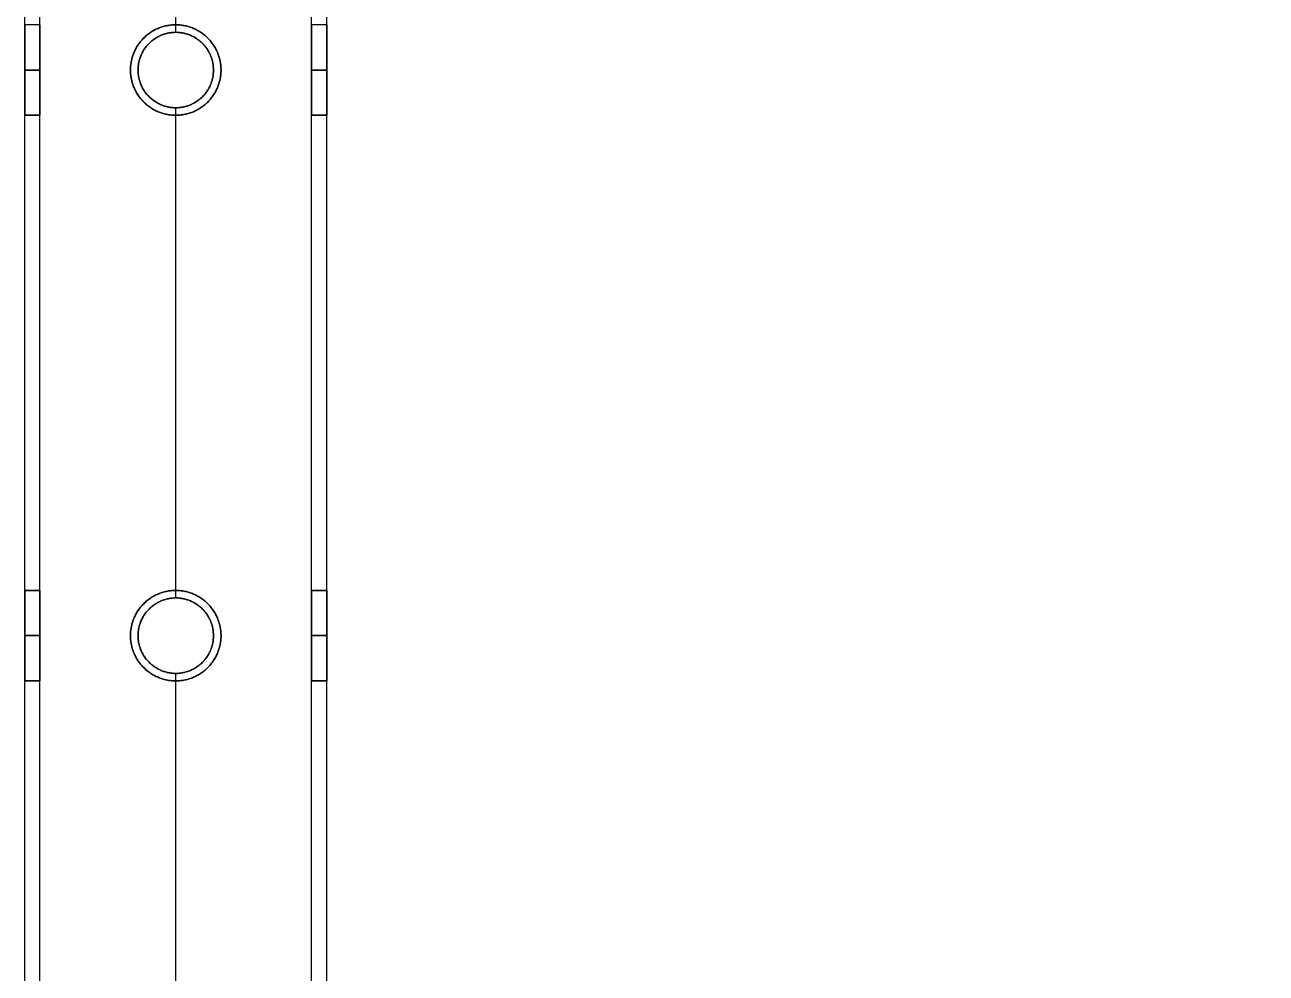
# Model space of a CAD drawing. Header units: millimetres. Extents: x -5956 to -4640, y -5088 to -3772.
# Drawn here: x -5956.1 to -5791.6, y -4962.1 to -4836.4 of the extents above; entities that cross this region are included whole.
import ezdxf

# ---------------------------------------------------------------- set-up
doc = ezdxf.new("R2010")
doc.units = ezdxf.units.MM
doc.header["$MEASUREMENT"] = 0
doc.layers.add('staal', color=5, linetype='Continuous', true_color=0x0000ff)

msp = doc.modelspace()

# ---------------------------------------------------------------- linework, layer by layer
at = {"layer": 'staal'}
for p, q in [((-5954.11, -4836.39, -404.81), (-5956.11, -4836.39, -404.81)), ((-5936.11, -4837.39, -386.81), (-5936.11, -4837.39, -384.81)), ((-5936.11, -4837.39, -424.81), (-5936.11, -4837.39, -422.81)), ((-5916.11, -4836.39, -404.81), (-5918.11, -4836.39, -404.81)), ((-5956.11, -4842.39, 1635.01), (-5954.11, -4842.39, 1635.01)), ((-5956.11, -4842.39, 1647.01), (-5954.11, -4842.39, 1647.01)), ((-5954.11, -4842.39, -410.81), (-5956.11, -4842.39, -410.81)), ((-5954.11, -4842.39, -398.81), (-5956.11, -4842.39, -398.81)), ((-5942.11, -4842.39, 1659.01), (-5942.11, -4842.39, 1661.01)), ((-5942.11, -4842.39, 1621.01), (-5942.11, -4842.39, 1623.01)), ((-5941.11, -4842.39, -386.81), (-5941.11, -4842.39, -384.81)), ((-5941.11, -4842.39, -424.81), (-5941.11, -4842.39, -422.81)), ((-5931.11, -4842.39, -424.81), (-5931.11, -4842.39, -422.81)), ((-5931.11, -4842.39, -386.81), (-5931.11, -4842.39, -384.81)), ((-5930.11, -4842.39, 1659.01), (-5930.11, -4842.39, 1661.01)), ((-5930.11, -4842.39, 1621.01), (-5930.11, -4842.39, 1623.01)), ((-5918.11, -4842.39, 1635.01), (-5916.11, -4842.39, 1635.01)), ((-5918.11, -4842.39, 1647.01), (-5916.11, -4842.39, 1647.01)), ((-5916.11, -4842.39, -410.81), (-5918.11, -4842.39, -410.81)), ((-5916.11, -4842.39, -398.81), (-5918.11, -4842.39, -398.81)), ((-5936.11, -4847.39, -386.81), (-5936.11, -4847.39, -384.81)), ((-5936.11, -4847.39, -424.81), (-5936.11, -4847.39, -422.81)), ((-5956.11, -4848.39, 1641.01), (-5954.11, -4848.39, 1641.01)), ((-5954.11, -4848.39, -404.81), (-5956.11, -4848.39, -404.81)), ((-5936.11, -4848.39, 1659.01), (-5936.11, -4848.39, 1661.01)), ((-5936.11, -4848.39, 1621.01), (-5936.11, -4848.39, 1623.01)), ((-5918.11, -4848.39, 1641.01), (-5916.11, -4848.39, 1641.01)), ((-5916.11, -4848.39, -404.81), (-5918.11, -4848.39, -404.81)), ((-5956.11, -4911.39, 1641.01), (-5954.11, -4911.39, 1641.01)), ((-5954.11, -4911.39, -404.81), (-5956.11, -4911.39, -404.81)), ((-5936.11, -4911.39, 1659.01), (-5936.11, -4911.39, 1661.01)), ((-5936.11, -4911.39, 1621.01), (-5936.11, -4911.39, 1623.01)), ((-5918.11, -4911.39, 1641.01), (-5916.11, -4911.39, 1641.01)), ((-5916.11, -4911.39, -404.81), (-5918.11, -4911.39, -404.81)), ((-5936.11, -4912.39, -386.81), (-5936.11, -4912.39, -384.81)), ((-5936.11, -4912.39, -424.81), (-5936.11, -4912.39, -422.81)), ((-5956.11, -4917.39, 1635.01), (-5954.11, -4917.39, 1635.01)), ((-5956.11, -4917.39, 1647.01), (-5954.11, -4917.39, 1647.01)), ((-5954.11, -4917.39, -410.81), (-5956.11, -4917.39, -410.81)), ((-5954.11, -4917.39, -398.81), (-5956.11, -4917.39, -398.81)), ((-5942.11, -4917.39, 1659.01), (-5942.11, -4917.39, 1661.01)), ((-5942.11, -4917.39, 1621.01), (-5942.11, -4917.39, 1623.01)), ((-5941.11, -4917.39, -386.81), (-5941.11, -4917.39, -384.81)), ((-5941.11, -4917.39, -424.81), (-5941.11, -4917.39, -422.81)), ((-5931.11, -4917.39, -424.81), (-5931.11, -4917.39, -422.81)), ((-5931.11, -4917.39, -386.81), (-5931.11, -4917.39, -384.81)), ((-5930.11, -4917.39, 1659.01), (-5930.11, -4917.39, 1661.01)), ((-5930.11, -4917.39, 1621.01), (-5930.11, -4917.39, 1623.01)), ((-5918.11, -4917.39, 1635.01), (-5916.11, -4917.39, 1635.01)), ((-5918.11, -4917.39, 1647.01), (-5916.11, -4917.39, 1647.01)), ((-5916.11, -4917.39, -410.81), (-5918.11, -4917.39, -410.81)), ((-5916.11, -4917.39, -398.81), (-5918.11, -4917.39, -398.81)), ((-5956.11, -4923.39, 1641.01), (-5954.11, -4923.39, 1641.01)), ((-5954.11, -4923.39, -404.81), (-5956.11, -4923.39, -404.81)), ((-5936.11, -4922.39, -386.81), (-5936.11, -4922.39, -384.81)), ((-5936.11, -4922.39, -424.81), (-5936.11, -4922.39, -422.81)), ((-5936.11, -4923.39, 1659.01), (-5936.11, -4923.39, 1661.01)), ((-5936.11, -4923.39, 1621.01), (-5936.11, -4923.39, 1623.01)), ((-5918.11, -4923.39, 1641.01), (-5916.11, -4923.39, 1641.01)), ((-5916.11, -4923.39, -404.81), (-5918.11, -4923.39, -404.81))]:
    msp.add_line(p, q, dxfattribs=at)
for points in [[(-4640.11, -5087.89), (-5956.11, -5087.89), (-5956.11, -3771.89), (-4640.11, -3771.89)], [(-4680.11, -5047.89), (-5916.11, -5047.89), (-5916.11, -3811.89), (-4680.11, -3811.89)]]:
    msp.add_lwpolyline(points, close=True, dxfattribs=at)
for centre in [(-5936.11, -4842.39, -424.81), (-5936.11, -4842.39, -385.81), (-5936.11, -4842.39, -423.81), (-5936.11, -4917.39, -424.81), (-5936.11, -4917.39, -385.81), (-5936.11, -4917.39, -423.81)]:
    msp.add_circle(centre, 5, dxfattribs=at)
for points in [[(-5956.11, -5087.89, 1621.01), (-5956.11, -4429.89, 1621.01), (-5956.11, -3771.89, 1621.01)], [(-5956.11, -5087.89, 1661.01), (-5956.11, -4429.89, 1661.01), (-5956.11, -3771.89, 1661.01)], [(-5956.11, -5087.89, -424.81), (-5956.11, -4429.89, -424.81), (-5956.11, -3771.89, -424.81)], [(-5956.11, -5087.89, -384.81), (-5956.11, -4429.89, -384.81), (-5956.11, -3771.89, -384.81)], [(-5954.11, -5085.89, 1659.01), (-5954.11, -4429.89, 1659.01), (-5954.11, -3773.89, 1659.01)], [(-5954.11, -5085.89, 1623.01), (-5954.11, -4429.89, 1623.01), (-5954.11, -3773.89, 1623.01)], [(-5954.11, -5085.89, -386.81), (-5954.11, -4429.89, -386.81), (-5954.11, -3773.89, -386.81)], [(-5954.11, -5085.89, -422.81), (-5954.11, -4429.89, -422.81), (-5954.11, -3773.89, -422.81)], [(-5918.11, -5049.89, 1659.01), (-5918.11, -4429.89, 1659.01), (-5918.11, -3809.89, 1659.01)], [(-5918.11, -5049.89, 1623.01), (-5918.11, -4429.89, 1623.01), (-5918.11, -3809.89, 1623.01)], [(-5918.11, -5049.89, -386.81), (-5918.11, -4429.89, -386.81), (-5918.11, -3809.89, -386.81)], [(-5918.11, -5049.89, -422.81), (-5918.11, -4429.89, -422.81), (-5918.11, -3809.89, -422.81)], [(-5916.11, -5047.89, 1621.01), (-5916.11, -4429.89, 1621.01), (-5916.11, -3811.89, 1621.01)], [(-5916.11, -5047.89, 1661.01), (-5916.11, -4429.89, 1661.01), (-5916.11, -3811.89, 1661.01)], [(-5916.11, -5047.89, -424.81), (-5916.11, -4429.89, -424.81), (-5916.11, -3811.89, -424.81)], [(-5916.11, -5047.89, -384.81), (-5916.11, -4429.89, -384.81), (-5916.11, -3811.89, -384.81)], [(-5956.11, -4836.39, -404.81), (-5956.11, -4804.89, -404.81), (-5956.11, -4773.39, -404.81)], [(-5954.11, -4836.39, -404.81), (-5954.11, -4804.89, -404.81), (-5954.11, -4773.39, -404.81)], [(-5936.11, -4837.39, -384.81), (-5936.11, -4804.89, -384.81), (-5936.11, -4772.39, -384.81)], [(-5936.11, -4837.39, -386.81), (-5936.11, -4804.89, -386.81), (-5936.11, -4772.39, -386.81)], [(-5936.11, -4837.39, -422.81), (-5936.11, -4804.89, -422.81), (-5936.11, -4772.39, -422.81)], [(-5936.11, -4837.39, -424.81), (-5936.11, -4804.89, -424.81), (-5936.11, -4772.39, -424.81)], [(-5918.11, -4836.39, -404.81), (-5918.11, -4804.89, -404.81), (-5918.11, -4773.39, -404.81)], [(-5916.11, -4836.39, -404.81), (-5916.11, -4804.89, -404.81), (-5916.11, -4773.39, -404.81)], [(-5936.11, -4912.39, -384.81), (-5936.11, -4879.89, -384.81), (-5936.11, -4847.39, -384.81)], [(-5936.11, -4912.39, -386.81), (-5936.11, -4879.89, -386.81), (-5936.11, -4847.39, -386.81)], [(-5936.11, -4912.39, -422.81), (-5936.11, -4879.89, -422.81), (-5936.11, -4847.39, -422.81)], [(-5936.11, -4912.39, -424.81), (-5936.11, -4879.89, -424.81), (-5936.11, -4847.39, -424.81)], [(-5956.11, -4911.39, 1641.01), (-5956.11, -4879.89, 1641.01), (-5956.11, -4848.39, 1641.01)], [(-5956.11, -4911.39, -404.81), (-5956.11, -4879.89, -404.81), (-5956.11, -4848.39, -404.81)], [(-5954.11, -4911.39, 1641.01), (-5954.11, -4879.89, 1641.01), (-5954.11, -4848.39, 1641.01)], [(-5954.11, -4911.39, -404.81), (-5954.11, -4879.89, -404.81), (-5954.11, -4848.39, -404.81)], [(-5936.11, -4911.39, 1661.01), (-5936.11, -4879.89, 1661.01), (-5936.11, -4848.39, 1661.01)], [(-5936.11, -4911.39, 1659.01), (-5936.11, -4879.89, 1659.01), (-5936.11, -4848.39, 1659.01)], [(-5936.11, -4911.39, 1623.01), (-5936.11, -4879.89, 1623.01), (-5936.11, -4848.39, 1623.01)], [(-5936.11, -4911.39, 1621.01), (-5936.11, -4879.89, 1621.01), (-5936.11, -4848.39, 1621.01)], [(-5918.11, -4911.39, 1641.01), (-5918.11, -4879.89, 1641.01), (-5918.11, -4848.39, 1641.01)], [(-5918.11, -4911.39, -404.81), (-5918.11, -4879.89, -404.81), (-5918.11, -4848.39, -404.81)], [(-5916.11, -4911.39, 1641.01), (-5916.11, -4879.89, 1641.01), (-5916.11, -4848.39, 1641.01)], [(-5916.11, -4911.39, -404.81), (-5916.11, -4879.89, -404.81), (-5916.11, -4848.39, -404.81)], [(-5956.11, -4986.39, 1641.01), (-5956.11, -4954.89, 1641.01), (-5956.11, -4923.39, 1641.01)], [(-5956.11, -4986.39, -404.81), (-5956.11, -4954.89, -404.81), (-5956.11, -4923.39, -404.81)], [(-5954.11, -4986.39, 1641.01), (-5954.11, -4954.89, 1641.01), (-5954.11, -4923.39, 1641.01)], [(-5954.11, -4986.39, -404.81), (-5954.11, -4954.89, -404.81), (-5954.11, -4923.39, -404.81)], [(-5936.11, -4987.39, -384.81), (-5936.11, -4954.89, -384.81), (-5936.11, -4922.39, -384.81)], [(-5936.11, -4987.39, -386.81), (-5936.11, -4954.89, -386.81), (-5936.11, -4922.39, -386.81)], [(-5936.11, -4987.39, -422.81), (-5936.11, -4954.89, -422.81), (-5936.11, -4922.39, -422.81)], [(-5936.11, -4987.39, -424.81), (-5936.11, -4954.89, -424.81), (-5936.11, -4922.39, -424.81)], [(-5936.11, -4986.39, 1661.01), (-5936.11, -4954.89, 1661.01), (-5936.11, -4923.39, 1661.01)], [(-5936.11, -4986.39, 1659.01), (-5936.11, -4954.89, 1659.01), (-5936.11, -4923.39, 1659.01)], [(-5936.11, -4986.39, 1623.01), (-5936.11, -4954.89, 1623.01), (-5936.11, -4923.39, 1623.01)], [(-5936.11, -4986.39, 1621.01), (-5936.11, -4954.89, 1621.01), (-5936.11, -4923.39, 1621.01)], [(-5918.11, -4986.39, 1641.01), (-5918.11, -4954.89, 1641.01), (-5918.11, -4923.39, 1641.01)], [(-5918.11, -4986.39, -404.81), (-5918.11, -4954.89, -404.81), (-5918.11, -4923.39, -404.81)], [(-5916.11, -4986.39, 1641.01), (-5916.11, -4954.89, 1641.01), (-5916.11, -4923.39, 1641.01)], [(-5916.11, -4986.39, -404.81), (-5916.11, -4954.89, -404.81), (-5916.11, -4923.39, -404.81)]]:
    msp.add_open_spline(points, degree=2, dxfattribs=at)
for points, knots in [([(-5956.11, -4842.39, 1635.01), (-5956.11, -4848.39, 1635.01), (-5956.11, -4848.39, 1641.01), (-5956.11, -4848.39, 1647.01), (-5956.11, -4842.39, 1647.01), (-5956.11, -4836.39, 1647.01), (-5956.11, -4836.39, 1641.01), (-5956.11, -4836.39, 1635.01), (-5956.11, -4842.39, 1635.01)], [0, 0, 0, 7.853982, 7.853982, 15.707963, 15.707963, 23.561945, 23.561945, 31.415927, 31.415927, 31.415927]), ([(-5956.11, -4842.39, -410.81), (-5956.11, -4848.39, -410.81), (-5956.11, -4848.39, -404.81), (-5956.11, -4848.39, -398.81), (-5956.11, -4842.39, -398.81), (-5956.11, -4836.39, -398.81), (-5956.11, -4836.39, -404.81), (-5956.11, -4836.39, -410.81), (-5956.11, -4842.39, -410.81)], [0, 0, 0, 7.853982, 7.853982, 15.707963, 15.707963, 23.561945, 23.561945, 31.415927, 31.415927, 31.415927]), ([(-5954.11, -4842.39, 1635.01), (-5954.11, -4836.39, 1635.01), (-5954.11, -4836.39, 1641.01), (-5954.11, -4836.39, 1647.01), (-5954.11, -4842.39, 1647.01), (-5954.11, -4848.39, 1647.01), (-5954.11, -4848.39, 1641.01), (-5954.11, -4848.39, 1635.01), (-5954.11, -4842.39, 1635.01)], [-31.415927, -31.415927, -31.415927, -23.561945, -23.561945, -15.707963, -15.707963, -7.853982, -7.853982, 0, 0, 0]), ([(-5954.11, -4842.39, -410.81), (-5954.11, -4836.39, -410.81), (-5954.11, -4836.39, -404.81), (-5954.11, -4836.39, -398.81), (-5954.11, -4842.39, -398.81), (-5954.11, -4848.39, -398.81), (-5954.11, -4848.39, -404.81), (-5954.11, -4848.39, -410.81), (-5954.11, -4842.39, -410.81)], [-31.415927, -31.415927, -31.415927, -23.561945, -23.561945, -15.707963, -15.707963, -7.853982, -7.853982, 0, 0, 0]), ([(-5930.11, -4842.39, 1661.01), (-5930.11, -4836.39, 1661.01), (-5936.11, -4836.39, 1661.01), (-5942.11, -4836.39, 1661.01), (-5942.11, -4842.39, 1661.01), (-5942.11, -4848.39, 1661.01), (-5936.11, -4848.39, 1661.01), (-5930.11, -4848.39, 1661.01), (-5930.11, -4842.39, 1661.01)], [-31.415927, -31.415927, -31.415927, -23.561945, -23.561945, -15.707963, -15.707963, -7.853982, -7.853982, 0, 0, 0]), ([(-5930.11, -4842.39, 1659.01), (-5930.11, -4848.39, 1659.01), (-5936.11, -4848.39, 1659.01), (-5942.11, -4848.39, 1659.01), (-5942.11, -4842.39, 1659.01), (-5942.11, -4836.39, 1659.01), (-5936.11, -4836.39, 1659.01), (-5930.11, -4836.39, 1659.01), (-5930.11, -4842.39, 1659.01)], [0, 0, 0, 7.853982, 7.853982, 15.707963, 15.707963, 23.561945, 23.561945, 31.415927, 31.415927, 31.415927]), ([(-5930.11, -4842.39, 1623.01), (-5930.11, -4836.39, 1623.01), (-5936.11, -4836.39, 1623.01), (-5942.11, -4836.39, 1623.01), (-5942.11, -4842.39, 1623.01), (-5942.11, -4848.39, 1623.01), (-5936.11, -4848.39, 1623.01), (-5930.11, -4848.39, 1623.01), (-5930.11, -4842.39, 1623.01)], [-31.415927, -31.415927, -31.415927, -23.561945, -23.561945, -15.707963, -15.707963, -7.853982, -7.853982, 0, 0, 0]), ([(-5930.11, -4842.39, 1621.01), (-5930.11, -4848.39, 1621.01), (-5936.11, -4848.39, 1621.01), (-5942.11, -4848.39, 1621.01), (-5942.11, -4842.39, 1621.01), (-5942.11, -4836.39, 1621.01), (-5936.11, -4836.39, 1621.01), (-5930.11, -4836.39, 1621.01), (-5930.11, -4842.39, 1621.01)], [0, 0, 0, 7.853982, 7.853982, 15.707963, 15.707963, 23.561945, 23.561945, 31.415927, 31.415927, 31.415927]), ([(-5931.11, -4842.39, -384.81), (-5931.11, -4837.39, -384.81), (-5936.11, -4837.39, -384.81), (-5941.11, -4837.39, -384.81), (-5941.11, -4842.39, -384.81), (-5941.11, -4847.39, -384.81), (-5936.11, -4847.39, -384.81), (-5931.11, -4847.39, -384.81), (-5931.11, -4842.39, -384.81)], [-31.415927, -31.415927, -31.415927, -23.561945, -23.561945, -15.707963, -15.707963, -7.853982, -7.853982, 0, 0, 0]), ([(-5931.11, -4842.39, -386.81), (-5931.11, -4847.39, -386.81), (-5936.11, -4847.39, -386.81), (-5941.11, -4847.39, -386.81), (-5941.11, -4842.39, -386.81), (-5941.11, -4837.39, -386.81), (-5936.11, -4837.39, -386.81), (-5931.11, -4837.39, -386.81), (-5931.11, -4842.39, -386.81)], [0, 0, 0, 7.853982, 7.853982, 15.707963, 15.707963, 23.561945, 23.561945, 31.415927, 31.415927, 31.415927]), ([(-5931.11, -4842.39, -422.81), (-5931.11, -4837.39, -422.81), (-5936.11, -4837.39, -422.81), (-5941.11, -4837.39, -422.81), (-5941.11, -4842.39, -422.81), (-5941.11, -4847.39, -422.81), (-5936.11, -4847.39, -422.81), (-5931.11, -4847.39, -422.81), (-5931.11, -4842.39, -422.81)], [-31.415927, -31.415927, -31.415927, -23.561945, -23.561945, -15.707963, -15.707963, -7.853982, -7.853982, 0, 0, 0]), ([(-5918.11, -4842.39, 1635.01), (-5918.11, -4848.39, 1635.01), (-5918.11, -4848.39, 1641.01), (-5918.11, -4848.39, 1647.01), (-5918.11, -4842.39, 1647.01), (-5918.11, -4836.39, 1647.01), (-5918.11, -4836.39, 1641.01), (-5918.11, -4836.39, 1635.01), (-5918.11, -4842.39, 1635.01)], [0, 0, 0, 7.853982, 7.853982, 15.707963, 15.707963, 23.561945, 23.561945, 31.415927, 31.415927, 31.415927]), ([(-5918.11, -4842.39, -410.81), (-5918.11, -4848.39, -410.81), (-5918.11, -4848.39, -404.81), (-5918.11, -4848.39, -398.81), (-5918.11, -4842.39, -398.81), (-5918.11, -4836.39, -398.81), (-5918.11, -4836.39, -404.81), (-5918.11, -4836.39, -410.81), (-5918.11, -4842.39, -410.81)], [0, 0, 0, 7.853982, 7.853982, 15.707963, 15.707963, 23.561945, 23.561945, 31.415927, 31.415927, 31.415927]), ([(-5916.11, -4842.39, 1635.01), (-5916.11, -4836.39, 1635.01), (-5916.11, -4836.39, 1641.01), (-5916.11, -4836.39, 1647.01), (-5916.11, -4842.39, 1647.01), (-5916.11, -4848.39, 1647.01), (-5916.11, -4848.39, 1641.01), (-5916.11, -4848.39, 1635.01), (-5916.11, -4842.39, 1635.01)], [-31.415927, -31.415927, -31.415927, -23.561945, -23.561945, -15.707963, -15.707963, -7.853982, -7.853982, 0, 0, 0]), ([(-5916.11, -4842.39, -410.81), (-5916.11, -4836.39, -410.81), (-5916.11, -4836.39, -404.81), (-5916.11, -4836.39, -398.81), (-5916.11, -4842.39, -398.81), (-5916.11, -4848.39, -398.81), (-5916.11, -4848.39, -404.81), (-5916.11, -4848.39, -410.81), (-5916.11, -4842.39, -410.81)], [-31.415927, -31.415927, -31.415927, -23.561945, -23.561945, -15.707963, -15.707963, -7.853982, -7.853982, 0, 0, 0]), ([(-5956.11, -4917.39, 1635.01), (-5956.11, -4923.39, 1635.01), (-5956.11, -4923.39, 1641.01), (-5956.11, -4923.39, 1647.01), (-5956.11, -4917.39, 1647.01), (-5956.11, -4911.39, 1647.01), (-5956.11, -4911.39, 1641.01), (-5956.11, -4911.39, 1635.01), (-5956.11, -4917.39, 1635.01)], [0, 0, 0, 7.853982, 7.853982, 15.707963, 15.707963, 23.561945, 23.561945, 31.415927, 31.415927, 31.415927]), ([(-5956.11, -4917.39, -410.81), (-5956.11, -4923.39, -410.81), (-5956.11, -4923.39, -404.81), (-5956.11, -4923.39, -398.81), (-5956.11, -4917.39, -398.81), (-5956.11, -4911.39, -398.81), (-5956.11, -4911.39, -404.81), (-5956.11, -4911.39, -410.81), (-5956.11, -4917.39, -410.81)], [0, 0, 0, 7.853982, 7.853982, 15.707963, 15.707963, 23.561945, 23.561945, 31.415927, 31.415927, 31.415927]), ([(-5954.11, -4917.39, 1635.01), (-5954.11, -4911.39, 1635.01), (-5954.11, -4911.39, 1641.01), (-5954.11, -4911.39, 1647.01), (-5954.11, -4917.39, 1647.01), (-5954.11, -4923.39, 1647.01), (-5954.11, -4923.39, 1641.01), (-5954.11, -4923.39, 1635.01), (-5954.11, -4917.39, 1635.01)], [-31.415927, -31.415927, -31.415927, -23.561945, -23.561945, -15.707963, -15.707963, -7.853982, -7.853982, 0, 0, 0]), ([(-5954.11, -4917.39, -410.81), (-5954.11, -4911.39, -410.81), (-5954.11, -4911.39, -404.81), (-5954.11, -4911.39, -398.81), (-5954.11, -4917.39, -398.81), (-5954.11, -4923.39, -398.81), (-5954.11, -4923.39, -404.81), (-5954.11, -4923.39, -410.81), (-5954.11, -4917.39, -410.81)], [-31.415927, -31.415927, -31.415927, -23.561945, -23.561945, -15.707963, -15.707963, -7.853982, -7.853982, 0, 0, 0]), ([(-5930.11, -4917.39, 1661.01), (-5930.11, -4911.39, 1661.01), (-5936.11, -4911.39, 1661.01), (-5942.11, -4911.39, 1661.01), (-5942.11, -4917.39, 1661.01), (-5942.11, -4923.39, 1661.01), (-5936.11, -4923.39, 1661.01), (-5930.11, -4923.39, 1661.01), (-5930.11, -4917.39, 1661.01)], [-31.415927, -31.415927, -31.415927, -23.561945, -23.561945, -15.707963, -15.707963, -7.853982, -7.853982, 0, 0, 0]), ([(-5930.11, -4917.39, 1659.01), (-5930.11, -4923.39, 1659.01), (-5936.11, -4923.39, 1659.01), (-5942.11, -4923.39, 1659.01), (-5942.11, -4917.39, 1659.01), (-5942.11, -4911.39, 1659.01), (-5936.11, -4911.39, 1659.01), (-5930.11, -4911.39, 1659.01), (-5930.11, -4917.39, 1659.01)], [0, 0, 0, 7.853982, 7.853982, 15.707963, 15.707963, 23.561945, 23.561945, 31.415927, 31.415927, 31.415927]), ([(-5930.11, -4917.39, 1623.01), (-5930.11, -4911.39, 1623.01), (-5936.11, -4911.39, 1623.01), (-5942.11, -4911.39, 1623.01), (-5942.11, -4917.39, 1623.01), (-5942.11, -4923.39, 1623.01), (-5936.11, -4923.39, 1623.01), (-5930.11, -4923.39, 1623.01), (-5930.11, -4917.39, 1623.01)], [-31.415927, -31.415927, -31.415927, -23.561945, -23.561945, -15.707963, -15.707963, -7.853982, -7.853982, 0, 0, 0]), ([(-5930.11, -4917.39, 1621.01), (-5930.11, -4923.39, 1621.01), (-5936.11, -4923.39, 1621.01), (-5942.11, -4923.39, 1621.01), (-5942.11, -4917.39, 1621.01), (-5942.11, -4911.39, 1621.01), (-5936.11, -4911.39, 1621.01), (-5930.11, -4911.39, 1621.01), (-5930.11, -4917.39, 1621.01)], [0, 0, 0, 7.853982, 7.853982, 15.707963, 15.707963, 23.561945, 23.561945, 31.415927, 31.415927, 31.415927]), ([(-5918.11, -4917.39, 1635.01), (-5918.11, -4923.39, 1635.01), (-5918.11, -4923.39, 1641.01), (-5918.11, -4923.39, 1647.01), (-5918.11, -4917.39, 1647.01), (-5918.11, -4911.39, 1647.01), (-5918.11, -4911.39, 1641.01), (-5918.11, -4911.39, 1635.01), (-5918.11, -4917.39, 1635.01)], [0, 0, 0, 7.853982, 7.853982, 15.707963, 15.707963, 23.561945, 23.561945, 31.415927, 31.415927, 31.415927]), ([(-5918.11, -4917.39, -410.81), (-5918.11, -4923.39, -410.81), (-5918.11, -4923.39, -404.81), (-5918.11, -4923.39, -398.81), (-5918.11, -4917.39, -398.81), (-5918.11, -4911.39, -398.81), (-5918.11, -4911.39, -404.81), (-5918.11, -4911.39, -410.81), (-5918.11, -4917.39, -410.81)], [0, 0, 0, 7.853982, 7.853982, 15.707963, 15.707963, 23.561945, 23.561945, 31.415927, 31.415927, 31.415927]), ([(-5916.11, -4917.39, 1635.01), (-5916.11, -4911.39, 1635.01), (-5916.11, -4911.39, 1641.01), (-5916.11, -4911.39, 1647.01), (-5916.11, -4917.39, 1647.01), (-5916.11, -4923.39, 1647.01), (-5916.11, -4923.39, 1641.01), (-5916.11, -4923.39, 1635.01), (-5916.11, -4917.39, 1635.01)], [-31.415927, -31.415927, -31.415927, -23.561945, -23.561945, -15.707963, -15.707963, -7.853982, -7.853982, 0, 0, 0]), ([(-5916.11, -4917.39, -410.81), (-5916.11, -4911.39, -410.81), (-5916.11, -4911.39, -404.81), (-5916.11, -4911.39, -398.81), (-5916.11, -4917.39, -398.81), (-5916.11, -4923.39, -398.81), (-5916.11, -4923.39, -404.81), (-5916.11, -4923.39, -410.81), (-5916.11, -4917.39, -410.81)], [-31.415927, -31.415927, -31.415927, -23.561945, -23.561945, -15.707963, -15.707963, -7.853982, -7.853982, 0, 0, 0]), ([(-5931.11, -4917.39, -384.81), (-5931.11, -4912.39, -384.81), (-5936.11, -4912.39, -384.81), (-5941.11, -4912.39, -384.81), (-5941.11, -4917.39, -384.81), (-5941.11, -4922.39, -384.81), (-5936.11, -4922.39, -384.81), (-5931.11, -4922.39, -384.81), (-5931.11, -4917.39, -384.81)], [-31.415927, -31.415927, -31.415927, -23.561945, -23.561945, -15.707963, -15.707963, -7.853982, -7.853982, 0, 0, 0]), ([(-5931.11, -4917.39, -386.81), (-5931.11, -4922.39, -386.81), (-5936.11, -4922.39, -386.81), (-5941.11, -4922.39, -386.81), (-5941.11, -4917.39, -386.81), (-5941.11, -4912.39, -386.81), (-5936.11, -4912.39, -386.81), (-5931.11, -4912.39, -386.81), (-5931.11, -4917.39, -386.81)], [0, 0, 0, 7.853982, 7.853982, 15.707963, 15.707963, 23.561945, 23.561945, 31.415927, 31.415927, 31.415927]), ([(-5931.11, -4917.39, -422.81), (-5931.11, -4912.39, -422.81), (-5936.11, -4912.39, -422.81), (-5941.11, -4912.39, -422.81), (-5941.11, -4917.39, -422.81), (-5941.11, -4922.39, -422.81), (-5936.11, -4922.39, -422.81), (-5931.11, -4922.39, -422.81), (-5931.11, -4917.39, -422.81)], [-31.415927, -31.415927, -31.415927, -23.561945, -23.561945, -15.707963, -15.707963, -7.853982, -7.853982, 0, 0, 0])]:
    msp.add_rational_spline(points, [1, 0.707106781187, 1, 0.707106781187, 1, 0.707106781187, 1, 0.707106781187, 1], degree=2, knots=knots, dxfattribs=at)

doc.saveas('drawing.dxf')
